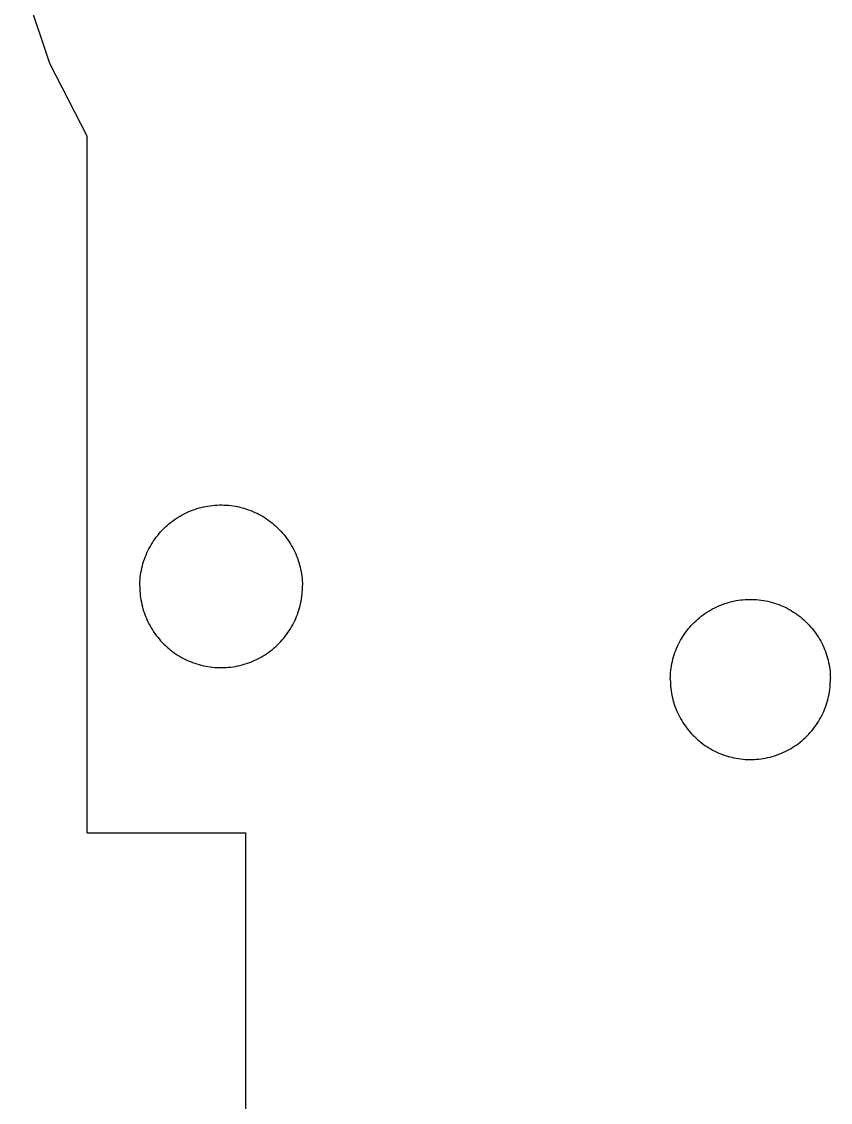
# Model space of a CAD drawing. Header units: inches. Extents: x 1.44 to 6.59, y 1.74 to 4.61.
# Drawn here: x 1.462 to 1.96, y 2.562 to 3.226 of the extents above; entities that cross this region are included whole.
import ezdxf

# ---------------------------------------------------------------- set-up
doc = ezdxf.new("R2010")
doc.units = ezdxf.units.IN
doc.header["$MEASUREMENT"] = 0
doc.layers.add('Mechanical2', color=216, linetype='Continuous')

msp = doc.modelspace()

# ---------------------------------------------------------------- linework, layer by layer
at = {"layer": 'Mechanical2'}
for p, q in [((1.46224, 3.25182), (1.47938, 3.20072)), ((1.47938, 3.20072), (1.50249, 3.15556)), ((1.50249, 2.72769), (1.50249, 3.15556)), ((1.5597, 2.92235), (1.56092, 2.92305)), ((1.56092, 2.92305), (1.56217, 2.9237)), ((1.56217, 2.9237), (1.56343, 2.92433)), ((1.56343, 2.92433), (1.56471, 2.92491)), ((1.56471, 2.92491), (1.56601, 2.92546)), ((1.56601, 2.92546), (1.56732, 2.92598)), ((1.56732, 2.92598), (1.56865, 2.92645)), ((1.56865, 2.92645), (1.56999, 2.92689)), ((1.56999, 2.92689), (1.57134, 2.9273)), ((1.57134, 2.9273), (1.5727, 2.92766)), ((1.5727, 2.92766), (1.57407, 2.92798)), ((1.57407, 2.92798), (1.57545, 2.92827)), ((1.57545, 2.92827), (1.57683, 2.92852)), ((1.57683, 2.92852), (1.57823, 2.92872)), ((1.57823, 2.92872), (1.57963, 2.92889)), ((1.57963, 2.92889), (1.58103, 2.92902)), ((1.58103, 2.92902), (1.58244, 2.92911)), ((1.58244, 2.92911), (1.58384, 2.92916)), ((1.58384, 2.92916), (1.58525, 2.92917)), ((1.58525, 2.92917), (1.58666, 2.92914)), ((1.58666, 2.92914), (1.58807, 2.92907)), ((1.58807, 2.92907), (1.58947, 2.92896)), ((1.58947, 2.92896), (1.59087, 2.92881)), ((1.59087, 2.92881), (1.59227, 2.92862)), ((1.59227, 2.92862), (1.59366, 2.9284)), ((1.59366, 2.9284), (1.59504, 2.92813)), ((1.59504, 2.92813), (1.59642, 2.92783)), ((1.59642, 2.92783), (1.59778, 2.92748)), ((1.59778, 2.92748), (1.59914, 2.9271)), ((1.59914, 2.9271), (1.60048, 2.92668)), ((1.60048, 2.92668), (1.60182, 2.92622)), ((1.60182, 2.92622), (1.60314, 2.92573)), ((1.60314, 2.92573), (1.60444, 2.92519)), ((1.60444, 2.92519), (1.60573, 2.92462)), ((1.60573, 2.92462), (1.607, 2.92402)), ((1.607, 2.92402), (1.60826, 2.92338)), ((1.60826, 2.92338), (1.60949, 2.9227)), ((1.55068, 2.91563), (1.55172, 2.91658)), ((1.55172, 2.91658), (1.55279, 2.9175)), ((1.55279, 2.9175), (1.55388, 2.91839)), ((1.55388, 2.91839), (1.555, 2.91924)), ((1.555, 2.91924), (1.55614, 2.92007)), ((1.55614, 2.92007), (1.5573, 2.92087)), ((1.5573, 2.92087), (1.55849, 2.92163)), ((1.55849, 2.92163), (1.5597, 2.92235)), ((1.60949, 2.9227), (1.61071, 2.92199)), ((1.61071, 2.92199), (1.61191, 2.92125)), ((1.61191, 2.92125), (1.61308, 2.92047)), ((1.61308, 2.92047), (1.61423, 2.91966)), ((1.61423, 2.91966), (1.61536, 2.91882)), ((1.61536, 2.91882), (1.61647, 2.91795)), ((1.61647, 2.91795), (1.61755, 2.91704)), ((1.61755, 2.91704), (1.6186, 2.91611)), ((1.54504, 2.90935), (1.5459, 2.91046)), ((1.5459, 2.91046), (1.5468, 2.91155)), ((1.5468, 2.91155), (1.54773, 2.91261)), ((1.54773, 2.91261), (1.54868, 2.91364)), ((1.54868, 2.91364), (1.54967, 2.91465)), ((1.54967, 2.91465), (1.55068, 2.91563)), ((1.6186, 2.91611), (1.61963, 2.91514)), ((1.61963, 2.91514), (1.62063, 2.91415)), ((1.62063, 2.91415), (1.6216, 2.91313)), ((1.6216, 2.91313), (1.62254, 2.91208)), ((1.62254, 2.91208), (1.62345, 2.91101)), ((1.62345, 2.91101), (1.62433, 2.90991)), ((1.62433, 2.90991), (1.62518, 2.90879)), ((1.54053, 2.90221), (1.54119, 2.90345)), ((1.54119, 2.90345), (1.5419, 2.90468)), ((1.5419, 2.90468), (1.54263, 2.90588)), ((1.54263, 2.90588), (1.5434, 2.90706)), ((1.5434, 2.90706), (1.5442, 2.90822)), ((1.5442, 2.90822), (1.54504, 2.90935)), ((1.62518, 2.90879), (1.626, 2.90764)), ((1.626, 2.90764), (1.62679, 2.90647)), ((1.62679, 2.90647), (1.62754, 2.90528)), ((1.62754, 2.90528), (1.62826, 2.90407)), ((1.62826, 2.90407), (1.62894, 2.90284)), ((1.53773, 2.89576), (1.53822, 2.89708)), ((1.53822, 2.89708), (1.53874, 2.89839)), ((1.53874, 2.89839), (1.5393, 2.89968)), ((1.5393, 2.89968), (1.5399, 2.90095)), ((1.5399, 2.90095), (1.54053, 2.90221)), ((1.62894, 2.90284), (1.62959, 2.90159)), ((1.62959, 2.90159), (1.63021, 2.90032)), ((1.63021, 2.90032), (1.63078, 2.89903)), ((1.63078, 2.89903), (1.63133, 2.89773)), ((1.63133, 2.89773), (1.63183, 2.89642)), ((1.53587, 2.88897), (1.53616, 2.89035)), ((1.53616, 2.89035), (1.5365, 2.89171)), ((1.5365, 2.89171), (1.53687, 2.89307)), ((1.53687, 2.89307), (1.53728, 2.89442)), ((1.53728, 2.89442), (1.53773, 2.89576)), ((1.63183, 2.89642), (1.6323, 2.89509)), ((1.6323, 2.89509), (1.63273, 2.89375)), ((1.63273, 2.89375), (1.63312, 2.89239)), ((1.63312, 2.89239), (1.63347, 2.89103)), ((1.63347, 2.89103), (1.63379, 2.88966)), ((1.53498, 2.88199), (1.53508, 2.88339)), ((1.53508, 2.88339), (1.53522, 2.88479)), ((1.53522, 2.88479), (1.5354, 2.88619)), ((1.5354, 2.88619), (1.53561, 2.88758)), ((1.53561, 2.88758), (1.53587, 2.88897)), ((1.63379, 2.88966), (1.63406, 2.88828)), ((1.63406, 2.88828), (1.6343, 2.88689)), ((1.6343, 2.88689), (1.6345, 2.88549)), ((1.6345, 2.88549), (1.63466, 2.88409)), ((1.63466, 2.88409), (1.63478, 2.88269)), ((1.5349, 2.87917), (1.53492, 2.88058)), ((1.5349, 2.87917), (1.53492, 2.87776)), ((1.53492, 2.88058), (1.53498, 2.88199)), ((1.53492, 2.87776), (1.53498, 2.87635)), ((1.63478, 2.88269), (1.63486, 2.88128)), ((1.63478, 2.87565), (1.63486, 2.87706)), ((1.63486, 2.88128), (1.6349, 2.87987)), ((1.63486, 2.87706), (1.6349, 2.87847)), ((1.6349, 2.87847), (1.6349, 2.87987)), ((1.53498, 2.87635), (1.53508, 2.87495)), ((1.53508, 2.87495), (1.53522, 2.87355)), ((1.53522, 2.87355), (1.5354, 2.87215)), ((1.5354, 2.87215), (1.53561, 2.87076)), ((1.53561, 2.87076), (1.53587, 2.86937)), ((1.63379, 2.86868), (1.63406, 2.87006)), ((1.63406, 2.87006), (1.6343, 2.87145)), ((1.6343, 2.87145), (1.6345, 2.87285)), ((1.6345, 2.87285), (1.63466, 2.87425)), ((1.63466, 2.87425), (1.63478, 2.87565)), ((1.89889, 2.86977), (1.90026, 2.87008)), ((1.90026, 2.87008), (1.90163, 2.87035)), ((1.90163, 2.87035), (1.90301, 2.87057)), ((1.90301, 2.87057), (1.9044, 2.87076)), ((1.9044, 2.87076), (1.90579, 2.87091)), ((1.90579, 2.87091), (1.90718, 2.87102)), ((1.90718, 2.87102), (1.90858, 2.87109)), ((1.90858, 2.87109), (1.90998, 2.87112)), ((1.90998, 2.87112), (1.91138, 2.87111)), ((1.91138, 2.87111), (1.91278, 2.87106)), ((1.91278, 2.87106), (1.91417, 2.87097)), ((1.91417, 2.87097), (1.91557, 2.87084)), ((1.91557, 2.87084), (1.91696, 2.87067)), ((1.91696, 2.87067), (1.91834, 2.87046)), ((1.91834, 2.87046), (1.91972, 2.87022)), ((1.91972, 2.87022), (1.92109, 2.86993)), ((1.92109, 2.86993), (1.92245, 2.86961)), ((1.53587, 2.86937), (1.53616, 2.86799)), ((1.53616, 2.86799), (1.5365, 2.86663)), ((1.5365, 2.86663), (1.53687, 2.86527)), ((1.53687, 2.86527), (1.53728, 2.86392)), ((1.53728, 2.86392), (1.53773, 2.86258)), ((1.63183, 2.86192), (1.6323, 2.86325)), ((1.6323, 2.86325), (1.63273, 2.86459)), ((1.63273, 2.86459), (1.63312, 2.86595)), ((1.63312, 2.86595), (1.63347, 2.86731)), ((1.63347, 2.86731), (1.63379, 2.86868)), ((1.88354, 2.86319), (1.88472, 2.86393)), ((1.88472, 2.86393), (1.88593, 2.86464)), ((1.88593, 2.86464), (1.88715, 2.86532)), ((1.88715, 2.86532), (1.8884, 2.86596)), ((1.8884, 2.86596), (1.88966, 2.86657)), ((1.88966, 2.86657), (1.89093, 2.86714)), ((1.89093, 2.86714), (1.89223, 2.86767)), ((1.89223, 2.86767), (1.89354, 2.86817)), ((1.89354, 2.86817), (1.89486, 2.86862)), ((1.89486, 2.86862), (1.89619, 2.86905)), ((1.89619, 2.86905), (1.89754, 2.86943)), ((1.89754, 2.86943), (1.89889, 2.86977)), ((1.92245, 2.86961), (1.9238, 2.86924)), ((1.9238, 2.86924), (1.92514, 2.86884)), ((1.92514, 2.86884), (1.92647, 2.8684)), ((1.92647, 2.8684), (1.92778, 2.86792)), ((1.92778, 2.86792), (1.92908, 2.86741)), ((1.92908, 2.86741), (1.93037, 2.86686)), ((1.93037, 2.86686), (1.93164, 2.86627)), ((1.93164, 2.86627), (1.93289, 2.86564)), ((1.93289, 2.86564), (1.93412, 2.86499)), ((1.93412, 2.86499), (1.93534, 2.86429)), ((1.93534, 2.86429), (1.93653, 2.86356)), ((1.93653, 2.86356), (1.93771, 2.8628)), ((1.53773, 2.86258), (1.53822, 2.86126)), ((1.53822, 2.86126), (1.53874, 2.85995)), ((1.53874, 2.85995), (1.5393, 2.85866)), ((1.5393, 2.85866), (1.5399, 2.85739)), ((1.5399, 2.85739), (1.54053, 2.85613)), ((1.62894, 2.8555), (1.62959, 2.85675)), ((1.62959, 2.85675), (1.63021, 2.85802)), ((1.63021, 2.85802), (1.63078, 2.85931)), ((1.63078, 2.85931), (1.63133, 2.86061)), ((1.63133, 2.86061), (1.63183, 2.86192)), ((1.87492, 2.85608), (1.87591, 2.85708)), ((1.87591, 2.85708), (1.87692, 2.85804)), ((1.87692, 2.85804), (1.87796, 2.85898)), ((1.87796, 2.85898), (1.87903, 2.85988)), ((1.87903, 2.85988), (1.88012, 2.86075)), ((1.88012, 2.86075), (1.88124, 2.8616)), ((1.88124, 2.8616), (1.88238, 2.86241)), ((1.88238, 2.86241), (1.88354, 2.86319)), ((1.93771, 2.8628), (1.93886, 2.86201)), ((1.93886, 2.86201), (1.93999, 2.86118)), ((1.93999, 2.86118), (1.94109, 2.86032)), ((1.94109, 2.86032), (1.94217, 2.85943)), ((1.94217, 2.85943), (1.94322, 2.85851)), ((1.94322, 2.85851), (1.94425, 2.85756)), ((1.94425, 2.85756), (1.94525, 2.85658)), ((1.54053, 2.85613), (1.54119, 2.85489)), ((1.54119, 2.85489), (1.5419, 2.85366)), ((1.5419, 2.85366), (1.54263, 2.85246)), ((1.54263, 2.85246), (1.5434, 2.85128)), ((1.5434, 2.85128), (1.5442, 2.85012)), ((1.5442, 2.85012), (1.54504, 2.84899)), ((1.62518, 2.84955), (1.626, 2.8507)), ((1.626, 2.8507), (1.62679, 2.85187)), ((1.62679, 2.85187), (1.62754, 2.85306)), ((1.62754, 2.85306), (1.62826, 2.85427)), ((1.62826, 2.85427), (1.62894, 2.8555)), ((1.86963, 2.84958), (1.87044, 2.85072)), ((1.87044, 2.85072), (1.87127, 2.85184)), ((1.87127, 2.85184), (1.87214, 2.85294)), ((1.87214, 2.85294), (1.87304, 2.85402)), ((1.87304, 2.85402), (1.87396, 2.85506)), ((1.87396, 2.85506), (1.87492, 2.85608)), ((1.94525, 2.85658), (1.94622, 2.85558)), ((1.94622, 2.85558), (1.94716, 2.85454)), ((1.94716, 2.85454), (1.94808, 2.85348)), ((1.94808, 2.85348), (1.94896, 2.8524)), ((1.94896, 2.8524), (1.94981, 2.85129)), ((1.94981, 2.85129), (1.95063, 2.85015)), ((1.95063, 2.85015), (1.95142, 2.84899)), ((1.54504, 2.84899), (1.5459, 2.84788)), ((1.5459, 2.84788), (1.5468, 2.84679)), ((1.5468, 2.84679), (1.54773, 2.84573)), ((1.54773, 2.84573), (1.54868, 2.8447)), ((1.54868, 2.8447), (1.54967, 2.84369)), ((1.54967, 2.84369), (1.55068, 2.84271)), ((1.61963, 2.8432), (1.62063, 2.84419)), ((1.62063, 2.84419), (1.6216, 2.84521)), ((1.6216, 2.84521), (1.62254, 2.84626)), ((1.62254, 2.84626), (1.62345, 2.84733)), ((1.62345, 2.84733), (1.62433, 2.84843)), ((1.62433, 2.84843), (1.62518, 2.84955)), ((1.86553, 2.84227), (1.86612, 2.84353)), ((1.86612, 2.84353), (1.86676, 2.84478)), ((1.86676, 2.84478), (1.86742, 2.84601)), ((1.86742, 2.84601), (1.86813, 2.84722)), ((1.86813, 2.84722), (1.86886, 2.84841)), ((1.86886, 2.84841), (1.86963, 2.84958)), ((1.95142, 2.84899), (1.95217, 2.84782)), ((1.95217, 2.84782), (1.95289, 2.84662)), ((1.95289, 2.84662), (1.95357, 2.8454)), ((1.95357, 2.8454), (1.95422, 2.84416)), ((1.95422, 2.84416), (1.95484, 2.8429)), ((1.55068, 2.84271), (1.55172, 2.84176)), ((1.55172, 2.84176), (1.55279, 2.84084)), ((1.55279, 2.84084), (1.55388, 2.83995)), ((1.55388, 2.83995), (1.555, 2.8391)), ((1.555, 2.8391), (1.55614, 2.83827)), ((1.55614, 2.83827), (1.5573, 2.83747)), ((1.5573, 2.83747), (1.55849, 2.83671)), ((1.55849, 2.83671), (1.5597, 2.83599)), ((1.61071, 2.83635), (1.61191, 2.83709)), ((1.61191, 2.83709), (1.61308, 2.83787)), ((1.61308, 2.83787), (1.61423, 2.83868)), ((1.61423, 2.83868), (1.61536, 2.83952)), ((1.61536, 2.83952), (1.61647, 2.84039)), ((1.61647, 2.84039), (1.61755, 2.8413)), ((1.61755, 2.8413), (1.6186, 2.84223)), ((1.6186, 2.84223), (1.61963, 2.8432)), ((1.8631, 2.83571), (1.86351, 2.83705)), ((1.86351, 2.83705), (1.86396, 2.83838)), ((1.86396, 2.83838), (1.86444, 2.83969)), ((1.86444, 2.83969), (1.86497, 2.84098)), ((1.86497, 2.84098), (1.86553, 2.84227)), ((1.95484, 2.8429), (1.95542, 2.84163)), ((1.95542, 2.84163), (1.95596, 2.84034)), ((1.95596, 2.84034), (1.95647, 2.83903)), ((1.95647, 2.83903), (1.95693, 2.83771)), ((1.95693, 2.83771), (1.95736, 2.83638)), ((1.5597, 2.83599), (1.56092, 2.83529)), ((1.56092, 2.83529), (1.56217, 2.83464)), ((1.56217, 2.83464), (1.56343, 2.83401)), ((1.56343, 2.83401), (1.56471, 2.83343)), ((1.56471, 2.83343), (1.56601, 2.83288)), ((1.56601, 2.83288), (1.56732, 2.83236)), ((1.56732, 2.83236), (1.56865, 2.83189)), ((1.56865, 2.83189), (1.56999, 2.83145)), ((1.56999, 2.83145), (1.57134, 2.83104)), ((1.57134, 2.83104), (1.5727, 2.83068)), ((1.5727, 2.83068), (1.57407, 2.83036)), ((1.57407, 2.83036), (1.57545, 2.83007)), ((1.57545, 2.83007), (1.57683, 2.82982)), ((1.59366, 2.82994), (1.59504, 2.83021)), ((1.59504, 2.83021), (1.59642, 2.83051)), ((1.59642, 2.83051), (1.59778, 2.83086)), ((1.59778, 2.83086), (1.59914, 2.83124)), ((1.59914, 2.83124), (1.60048, 2.83166)), ((1.60048, 2.83166), (1.60182, 2.83212)), ((1.60182, 2.83212), (1.60314, 2.83261)), ((1.60314, 2.83261), (1.60444, 2.83315)), ((1.60444, 2.83315), (1.60573, 2.83372)), ((1.60573, 2.83372), (1.607, 2.83432)), ((1.607, 2.83432), (1.60826, 2.83496)), ((1.60826, 2.83496), (1.60949, 2.83564)), ((1.60949, 2.83564), (1.61071, 2.83635)), ((1.86162, 2.82888), (1.86183, 2.83026)), ((1.86183, 2.83026), (1.86209, 2.83164)), ((1.86209, 2.83164), (1.86239, 2.83301)), ((1.86239, 2.83301), (1.86272, 2.83436)), ((1.86272, 2.83436), (1.8631, 2.83571)), ((1.95736, 2.83638), (1.95776, 2.83504)), ((1.95776, 2.83504), (1.95811, 2.83369)), ((1.95811, 2.83369), (1.95843, 2.83232)), ((1.95843, 2.83232), (1.9587, 2.83095)), ((1.9587, 2.83095), (1.95894, 2.82957)), ((1.57683, 2.82982), (1.57823, 2.82962)), ((1.57823, 2.82962), (1.57963, 2.82945)), ((1.57963, 2.82945), (1.58103, 2.82932)), ((1.58103, 2.82932), (1.58244, 2.82923)), ((1.58244, 2.82923), (1.58384, 2.82918)), ((1.58384, 2.82918), (1.58525, 2.82917)), ((1.58525, 2.82917), (1.58666, 2.8292)), ((1.58666, 2.8292), (1.58807, 2.82927)), ((1.58807, 2.82927), (1.58947, 2.82938)), ((1.58947, 2.82938), (1.59087, 2.82953)), ((1.59087, 2.82953), (1.59227, 2.82972)), ((1.59227, 2.82972), (1.59366, 2.82994)), ((1.86114, 2.82331), (1.8612, 2.82471)), ((1.8612, 2.82471), (1.8613, 2.8261)), ((1.8613, 2.8261), (1.86144, 2.82749)), ((1.86144, 2.82749), (1.86162, 2.82888)), ((1.95894, 2.82957), (1.95914, 2.82819)), ((1.95914, 2.82819), (1.9593, 2.8268)), ((1.9593, 2.8268), (1.95942, 2.8254)), ((1.95942, 2.8254), (1.9595, 2.82401)), ((1.9595, 2.82401), (1.95954, 2.82261)), ((1.86112, 2.82191), (1.86114, 2.82331)), ((1.86112, 2.82191), (1.86114, 2.82051)), ((1.86114, 2.82051), (1.8612, 2.81911)), ((1.8612, 2.81911), (1.8613, 2.81772)), ((1.8613, 2.81772), (1.86144, 2.81633)), ((1.95914, 2.81563), (1.9593, 2.81702)), ((1.9593, 2.81702), (1.95942, 2.81842)), ((1.95942, 2.81842), (1.9595, 2.81981)), ((1.9595, 2.81981), (1.95954, 2.82121)), ((1.95954, 2.82121), (1.95954, 2.82261)), ((1.86144, 2.81633), (1.86162, 2.81494)), ((1.86162, 2.81494), (1.86183, 2.81356)), ((1.86183, 2.81356), (1.86209, 2.81218)), ((1.86209, 2.81218), (1.86239, 2.81081)), ((1.86239, 2.81081), (1.86272, 2.80946)), ((1.95776, 2.80878), (1.95811, 2.81013)), ((1.95811, 2.81013), (1.95843, 2.8115)), ((1.95843, 2.8115), (1.9587, 2.81287)), ((1.9587, 2.81287), (1.95894, 2.81425)), ((1.95894, 2.81425), (1.95914, 2.81563)), ((1.86272, 2.80946), (1.8631, 2.80811)), ((1.8631, 2.80811), (1.86351, 2.80677)), ((1.86351, 2.80677), (1.86396, 2.80544)), ((1.86396, 2.80544), (1.86444, 2.80413)), ((1.86444, 2.80413), (1.86497, 2.80284)), ((1.95542, 2.80219), (1.95596, 2.80348)), ((1.95596, 2.80348), (1.95647, 2.80479)), ((1.95647, 2.80479), (1.95693, 2.80611)), ((1.95693, 2.80611), (1.95736, 2.80744)), ((1.95736, 2.80744), (1.95776, 2.80878)), ((1.86497, 2.80284), (1.86553, 2.80155)), ((1.86553, 2.80155), (1.86612, 2.80029)), ((1.86612, 2.80029), (1.86676, 2.79904)), ((1.86676, 2.79904), (1.86742, 2.79781)), ((1.86742, 2.79781), (1.86813, 2.7966)), ((1.95217, 2.796), (1.95289, 2.7972)), ((1.95289, 2.7972), (1.95357, 2.79842)), ((1.95357, 2.79842), (1.95422, 2.79966)), ((1.95422, 2.79966), (1.95484, 2.80092)), ((1.95484, 2.80092), (1.95542, 2.80219)), ((1.86813, 2.7966), (1.86886, 2.79541)), ((1.86886, 2.79541), (1.86963, 2.79424)), ((1.86963, 2.79424), (1.87044, 2.7931)), ((1.87044, 2.7931), (1.87127, 2.79198)), ((1.87127, 2.79198), (1.87214, 2.79088)), ((1.87214, 2.79088), (1.87304, 2.7898)), ((1.94716, 2.78928), (1.94808, 2.79034)), ((1.94808, 2.79034), (1.94896, 2.79142)), ((1.94896, 2.79142), (1.94981, 2.79253)), ((1.94981, 2.79253), (1.95063, 2.79367)), ((1.95063, 2.79367), (1.95142, 2.79483)), ((1.95142, 2.79483), (1.95217, 2.796)), ((1.87304, 2.7898), (1.87396, 2.78876)), ((1.87396, 2.78876), (1.87492, 2.78774)), ((1.87492, 2.78774), (1.87591, 2.78674)), ((1.87591, 2.78674), (1.87692, 2.78578)), ((1.87692, 2.78578), (1.87796, 2.78484)), ((1.87796, 2.78484), (1.87903, 2.78394)), ((1.87903, 2.78394), (1.88012, 2.78307)), ((1.94109, 2.7835), (1.94217, 2.78439)), ((1.94217, 2.78439), (1.94322, 2.78531)), ((1.94322, 2.78531), (1.94425, 2.78626)), ((1.94425, 2.78626), (1.94525, 2.78724)), ((1.94525, 2.78724), (1.94622, 2.78824)), ((1.94622, 2.78824), (1.94716, 2.78928)), ((1.88012, 2.78307), (1.88124, 2.78222)), ((1.88124, 2.78222), (1.88238, 2.78141)), ((1.88238, 2.78141), (1.88354, 2.78063)), ((1.88354, 2.78063), (1.88472, 2.77989)), ((1.88472, 2.77989), (1.88593, 2.77918)), ((1.88593, 2.77918), (1.88715, 2.7785)), ((1.88715, 2.7785), (1.8884, 2.77786)), ((1.8884, 2.77786), (1.88966, 2.77725)), ((1.88966, 2.77725), (1.89093, 2.77668)), ((1.92908, 2.77641), (1.93037, 2.77696)), ((1.93037, 2.77696), (1.93164, 2.77755)), ((1.93164, 2.77755), (1.93289, 2.77818)), ((1.93289, 2.77818), (1.93412, 2.77883)), ((1.93412, 2.77883), (1.93534, 2.77953)), ((1.93534, 2.77953), (1.93653, 2.78026)), ((1.93653, 2.78026), (1.93771, 2.78102)), ((1.93771, 2.78102), (1.93886, 2.78181)), ((1.93886, 2.78181), (1.93999, 2.78264)), ((1.93999, 2.78264), (1.94109, 2.7835)), ((1.89093, 2.77668), (1.89223, 2.77615)), ((1.89223, 2.77615), (1.89354, 2.77565)), ((1.89354, 2.77565), (1.89486, 2.7752)), ((1.89486, 2.7752), (1.89619, 2.77477)), ((1.89619, 2.77477), (1.89754, 2.77439)), ((1.89754, 2.77439), (1.89889, 2.77405)), ((1.89889, 2.77405), (1.90026, 2.77374)), ((1.90026, 2.77374), (1.90163, 2.77347)), ((1.90163, 2.77347), (1.90301, 2.77325)), ((1.90301, 2.77325), (1.9044, 2.77306)), ((1.9044, 2.77306), (1.90579, 2.77291)), ((1.90579, 2.77291), (1.90718, 2.7728)), ((1.90718, 2.7728), (1.90858, 2.77273)), ((1.90858, 2.77273), (1.90998, 2.7727)), ((1.90998, 2.7727), (1.91138, 2.77271)), ((1.91138, 2.77271), (1.91278, 2.77276)), ((1.91278, 2.77276), (1.91417, 2.77285)), ((1.91417, 2.77285), (1.91557, 2.77298)), ((1.91557, 2.77298), (1.91696, 2.77315)), ((1.91696, 2.77315), (1.91834, 2.77336)), ((1.91834, 2.77336), (1.91972, 2.7736)), ((1.91972, 2.7736), (1.92109, 2.77389)), ((1.92109, 2.77389), (1.92245, 2.77421)), ((1.92245, 2.77421), (1.9238, 2.77458)), ((1.9238, 2.77458), (1.92514, 2.77498)), ((1.92514, 2.77498), (1.92647, 2.77542)), ((1.92647, 2.77542), (1.92778, 2.7759)), ((1.92778, 2.7759), (1.92908, 2.77641)), ((1.50249, 2.72769), (1.60002, 2.72769)), ((1.60002, 2.39306), (1.60002, 2.72769))]:
    msp.add_line(p, q, dxfattribs=at)

doc.saveas('drawing.dxf')
